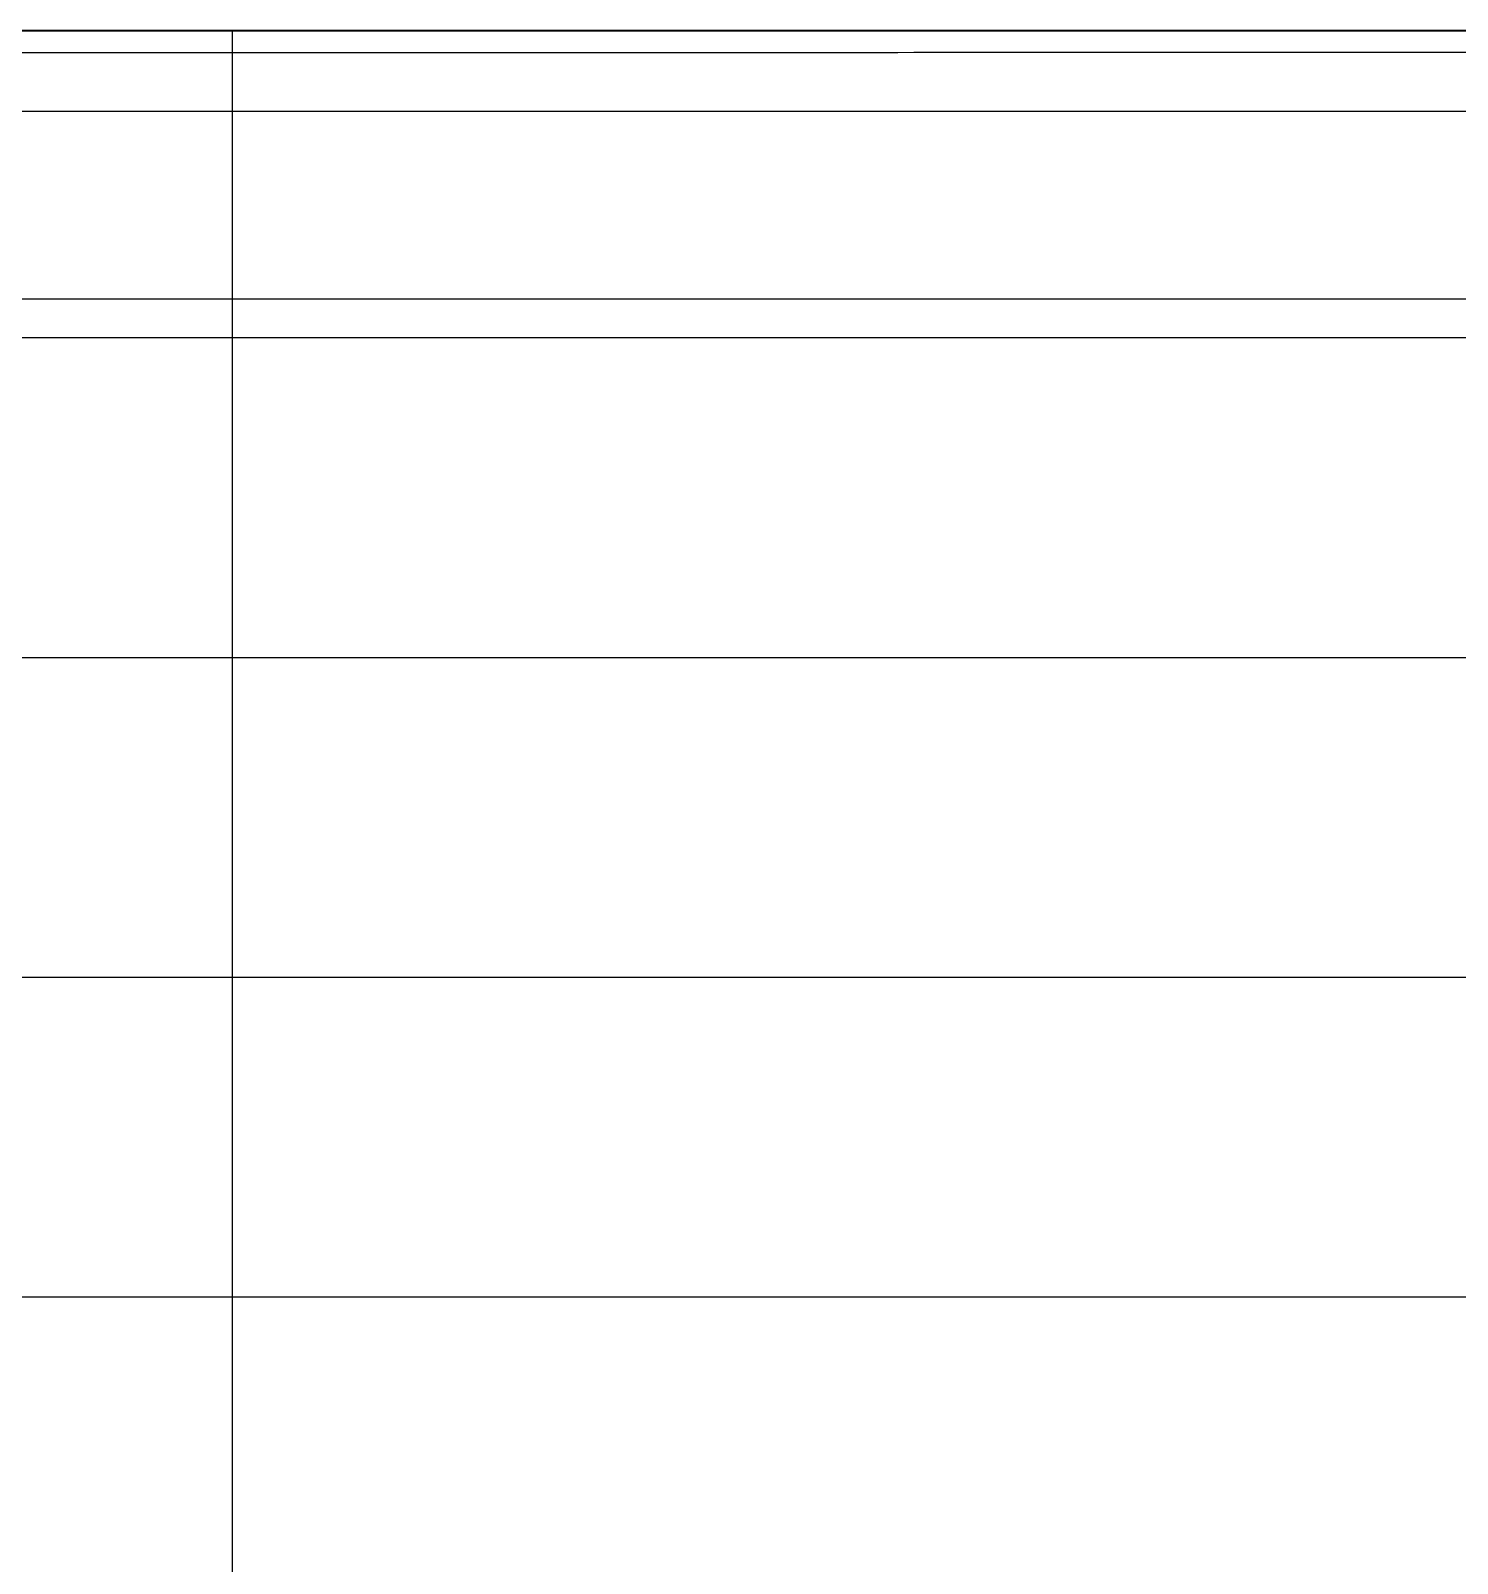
# Model space of a CAD drawing. Header units: millimetres. Extents: x 219888 to 472088, y 91183 to 209983.
# Drawn here: x 346279 to 355205, y 131753 to 141340 of the extents above; entities that cross this region are included whole.
import ezdxf

# ---------------------------------------------------------------- set-up
doc = ezdxf.new("R2010")
doc.units = ezdxf.units.MM
doc.layers.add('Waterlines', color=7, linetype='Continuous')
doc.layers.add('网格线和标注', color=7, linetype='Continuous')

msp = doc.modelspace()

# ---------------------------------------------------------------- linework, layer by layer
at = {"layer": 'Waterlines', "color": 135}
for points in [[(355286.504, 141339.696), (355186.484, 141339.696), (355086.544, 141339.696), (354986.464, 141339.696), (354886.474, 141339.696), (354786.484, 141339.696), (354686.444, 141339.696), (354586.494, 141339.696), (354486.434, 141339.696), (354386.434, 141339.696), (354286.454, 141339.696), (354186.394, 141339.696), (354086.434, 141339.696), (353986.444, 141339.696), (353886.424, 141339.696), (353786.444, 141339.696), (353686.414, 141339.696), (353586.394, 141339.696), (353486.384, 141339.696), (353386.404, 141339.696), (353286.384, 141339.696), (353186.364, 141339.696), (353086.334, 141339.696), (352986.354, 141339.696), (352886.344, 141339.696), (352786.344, 141339.696), (352686.354, 141339.696), (352586.334, 141339.696), (352486.324, 141339.696), (352386.314, 141339.696), (352286.294, 141339.696), (352186.294, 141339.696), (352086.304, 141339.696), (351986.274, 141339.696), (351886.244, 141339.696), (351786.244, 141339.696), (351686.264, 141339.696), (351586.264, 141339.696), (351486.284, 141339.696), (351386.244, 141339.696), (351286.224, 141339.696), (351186.214, 141339.696), (351086.244, 141339.696), (350986.234, 141339.696), (350886.184, 141339.696), (350786.214, 141339.696), (350686.194, 141339.696), (350586.204, 141339.696), (350486.224, 141339.696), (350386.174, 141339.696), (350286.174, 141339.696), (350186.164, 141339.696), (350086.174, 141339.696), (349986.154, 141339.696), (349886.154, 141339.696), (349786.104, 141339.696), (349686.154, 141339.696), (349586.104, 141339.696), (349486.114, 141339.696), (349386.094, 141339.696), (349286.114, 141339.696), (349186.074, 141339.696), (349086.074, 141339.696), (348986.024, 141339.696), (348886.034, 141339.696), (348786.024, 141339.696), (348686.024, 141339.696), (348586.014, 141339.696), (348485.994, 141339.696), (348385.994, 141339.696), (348285.964, 141339.696), (348185.884, 141339.696), (348085.984, 141339.696), (347985.954, 141339.696), (347885.974, 141339.696), (347785.914, 141339.696), (347685.824, 141339.696), (347585.814, 141339.696), (347485.954, 141339.696), (347385.874, 141339.696), (347285.874, 141339.696), (347185.844, 141339.696), (347085.784, 141339.696), (346985.714, 141339.696), (346885.834, 141339.696), (346785.794, 141339.696), (346685.734, 141339.696), (346585.714, 141339.696), (346485.634, 141339.696), (346385.784, 141339.696), (346285.724, 141339.696), (346185.674, 141339.696)], [(355292.434, 141339.696), (355192.374, 141339.696), (355092.344, 141339.696), (354992.354, 141339.696), (354892.334, 141339.696), (354792.314, 141339.696), (354692.344, 141339.696), (354592.384, 141339.696), (354492.304, 141339.696), (354392.324, 141339.696), (354292.364, 141339.696), (354192.274, 141339.696), (354092.344, 141339.696), (353992.324, 141339.696), (353892.324, 141339.696), (353792.294, 141339.696), (353692.274, 141339.696), (353592.294, 141339.696), (353492.254, 141339.696), (353392.244, 141339.696), (353292.304, 141339.696), (353192.294, 141339.696), (353092.264, 141339.696), (352992.224, 141339.696), (352892.244, 141339.696), (352792.294, 141339.696), (352692.194, 141339.696), (352592.244, 141339.696), (352492.214, 141339.696), (352392.254, 141339.696), (352292.224, 141339.696), (352192.174, 141339.696), (352092.224, 141339.696), (351992.164, 141339.696), (351892.164, 141339.696), (351792.194, 141339.696), (351692.214, 141339.696), (351592.244, 141339.696), (351492.184, 141339.696), (351392.194, 141339.696), (351292.174, 141339.696), (351192.154, 141339.696), (351092.184, 141339.696), (350992.164, 141339.696), (350892.164, 141339.696), (350792.114, 141339.696), (350692.104, 141339.696), (350592.214, 141339.696), (350492.094, 141339.696), (350392.164, 141339.696), (350292.074, 141339.696), (350192.094, 141339.696), (350092.124, 141339.696), (349992.064, 141339.696), (349892.074, 141339.696), (349792.104, 141339.696), (349692.084, 141339.696), (349592.094, 141339.696), (349492.014, 141339.696), (349392.074, 141339.696), (349292.054, 141339.696), (349192.064, 141339.696), (349092.044, 141339.696), (348992.054, 141339.696), (348892.054, 141339.696), (348792.024, 141339.696), (348692.024, 141339.696), (348592.024, 141339.696), (348492.034, 141339.696), (348392.014, 141339.696), (348292.044, 141339.696), (348191.994, 141339.696), (348091.984, 141339.696), (347991.964, 141339.696), (347891.994, 141339.696), (347791.974, 141339.696), (347691.994, 141339.696), (347591.954, 141339.696), (347491.964, 141339.696), (347391.944, 141339.696), (347292.014, 141339.696), (347191.924, 141339.696), (347091.974, 141339.696), (346991.964, 141339.696), (346891.924, 141339.696), (346791.924, 141339.696), (346691.934, 141339.696), (346591.894, 141339.696), (346491.934, 141339.696), (346391.894, 141339.696), (346291.934, 141339.696), (346191.884, 141339.696)], [(355298.544, 141339.696), (355198.514, 141339.696), (355098.494, 141339.696), (354998.434, 141339.696), (354898.414, 141339.696), (354798.374, 141339.696), (354698.314, 141339.696), (354598.264, 141339.696), (354498.254, 141339.696), (354398.184, 141339.696), (354298.174, 141339.696), (354198.104, 141339.696), (354098.074, 141339.696), (353998.064, 141339.696), (353898.004, 141339.696), (353797.974, 141339.696), (353697.964, 141339.696), (353597.894, 141339.696), (353497.854, 141339.696), (353397.834, 141339.696), (353297.804, 141339.696), (353197.754, 141339.696), (353097.714, 141339.696), (352997.664, 141339.696), (352897.604, 141339.696), (352797.574, 141339.696), (352697.544, 141339.696), (352597.504, 141339.696), (352497.474, 141339.696), (352397.414, 141339.696), (352297.424, 141339.696), (352197.324, 141339.696), (352097.294, 141339.696), (351997.284, 141339.696), (351897.224, 141339.696), (351797.204, 141339.696), (351697.134, 141339.696), (351597.104, 141339.696), (351497.084, 141339.696), (351397.044, 141339.696), (351296.944, 141339.696), (351196.944, 141339.696), (351096.884, 141339.696), (350996.844, 141339.696), (350896.864, 141339.696), (350796.824, 141339.696), (350696.754, 141339.696), (350596.744, 141339.696), (350496.664, 141339.696), (350396.644, 141339.696), (350296.634, 141339.696), (350196.594, 141339.696), (350096.544, 141339.696), (349996.484, 141339.696), (349896.454, 141339.696), (349796.434, 141339.696), (349696.354, 141339.696), (349596.314, 141339.696), (349496.314, 141339.696), (349396.284, 141339.696), (349296.224, 141339.696), (349196.174, 141339.696), (349096.144, 141339.696), (348996.104, 141339.696), (348896.064, 141339.696), (348796.034, 141339.696), (348695.974, 141339.696), (348595.924, 141339.696), (348495.894, 141339.696), (348395.864, 141339.696), (348295.814, 141339.696), (348195.804, 141339.696), (348095.754, 141339.696), (347995.714, 141339.696), (347895.704, 141339.696), (347795.614, 141339.696), (347695.604, 141339.696), (347595.564, 141339.696), (347495.504, 141339.696), (347395.504, 141339.696), (347295.444, 141339.696), (347195.424, 141339.696), (347095.374, 141339.696), (346995.344, 141339.696), (346895.284, 141339.696), (346795.264, 141339.696), (346695.214, 141339.696), (346595.174, 141339.696), (346495.124, 141339.696), (346395.074, 141339.696), (346295.044, 141339.696), (346195.014, 141339.696)], [(355303.724, 141339.696), (355203.724, 141339.696), (355103.664, 141339.696), (355003.664, 141339.696), (354903.634, 141339.696), (354803.604, 141339.696), (354703.604, 141339.696), (354603.614, 141339.696), (354503.574, 141339.696), (354403.524, 141339.696), (354303.504, 141339.696), (354203.494, 141339.696), (354103.474, 141339.696), (354003.464, 141339.696), (353903.424, 141339.696), (353803.394, 141339.696), (353703.414, 141339.696), (353603.364, 141339.696), (353503.344, 141339.696), (353403.324, 141339.696), (353303.304, 141339.696), (353203.274, 141339.696), (353103.254, 141339.696), (353003.224, 141339.696), (352903.204, 141339.696), (352803.204, 141339.696), (352703.184, 141339.696), (352603.144, 141339.696), (352503.114, 141339.696), (352403.074, 141339.696), (352303.094, 141339.696), (352203.094, 141339.696), (352103.044, 141339.696), (352003.014, 141339.696), (351902.994, 141339.696), (351802.964, 141339.696), (351702.964, 141339.696), (351602.934, 141339.696), (351502.894, 141339.696), (351402.884, 141339.696), (351302.894, 141339.696), (351202.834, 141339.696), (351102.824, 141339.696), (351002.794, 141339.696), (350902.784, 141339.696), (350802.764, 141339.696), (350702.734, 141339.696), (350602.734, 141339.696), (350502.694, 141339.696), (350402.694, 141339.696), (350302.654, 141339.696), (350202.624, 141339.696), (350102.614, 141339.696), (350002.584, 141339.696), (349902.564, 141339.696), (349802.564, 141339.696), (349702.544, 141339.696), (349602.494, 141339.696), (349502.484, 141339.696), (349402.484, 141339.696), (349302.454, 141339.696), (349202.434, 141339.696), (349102.394, 141339.696), (349002.384, 141339.696), (348902.334, 141339.696), (348802.334, 141339.696), (348702.314, 141339.696), (348602.334, 141339.696), (348502.264, 141339.696), (348402.234, 141339.696), (348302.224, 141339.696), (348202.184, 141339.696), (348102.194, 141339.696), (348002.154, 141339.696), (347902.144, 141339.696), (347802.114, 141339.696), (347702.114, 141339.696), (347602.064, 141339.696), (347502.054, 141339.696), (347402.044, 141339.696), (347302.024, 141339.696), (347201.964, 141339.696), (347101.974, 141339.696), (347001.974, 141339.696), (346901.914, 141339.696), (346801.894, 141339.696), (346701.864, 141339.696), (346601.844, 141339.696), (346501.804, 141339.696), (346401.824, 141339.696), (346301.814, 141339.696), (346201.734, 141339.696)], [(355218.084, 141339.696), (355117.994, 141339.696), (355017.864, 141339.696), (354917.804, 141339.696), (354817.744, 141339.696), (354717.614, 141339.696), (354617.544, 141339.696), (354517.444, 141339.696), (354417.364, 141339.696), (354317.314, 141339.696), (354217.204, 141339.696), (354117.094, 141339.696), (354017.044, 141339.696), (353916.914, 141339.696), (353816.874, 141339.696), (353716.764, 141339.696), (353616.684, 141339.696), (353516.624, 141339.696), (353416.474, 141339.696), (353316.414, 141339.696), (353216.344, 141339.696), (353116.224, 141339.696), (353016.184, 141339.696), (352916.074, 141339.696), (352815.974, 141339.696), (352715.894, 141339.696), (352615.814, 141339.696), (352515.714, 141339.696), (352415.644, 141339.696), (352315.534, 141339.696), (352215.444, 141339.696), (352115.384, 141339.696), (352015.304, 141339.696), (351915.194, 141339.696), (351815.084, 141339.696), (351715.014, 141339.696), (351614.974, 141339.696), (351514.834, 141339.696), (351414.764, 141339.696), (351314.664, 141339.696), (351214.574, 141339.696), (351114.524, 141339.696), (351014.424, 141339.696), (350914.334, 141339.696), (350814.254, 141339.696), (350714.154, 141339.696), (350614.074, 141339.696), (350514.014, 141339.696), (350413.854, 141339.696), (350313.804, 141339.696), (350213.754, 141339.696), (350113.634, 141339.696), (350013.564, 141339.696), (349913.504, 141339.696), (349813.384, 141339.696), (349713.284, 141339.696), (349613.254, 141339.696), (349513.144, 141339.696), (349413.034, 141339.696), (349312.944, 141339.696), (349212.874, 141339.696), (349112.764, 141339.696), (349012.684, 141339.696), (348912.604, 141339.696), (348812.544, 141339.696), (348712.454, 141339.696), (348612.354, 141339.696), (348512.244, 141339.696), (348412.174, 141339.696), (348312.094, 141339.696), (348212.004, 141339.696), (348111.944, 141339.696), (348011.784, 141339.696), (347911.684, 141339.696), (347811.664, 141339.696), (347711.554, 141339.696), (347611.474, 141339.696), (347511.414, 141339.696), (347411.284, 141339.696), (347311.194, 141339.696), (347211.154, 141339.696), (347111.004, 141339.696), (347010.954, 141339.696), (346910.864, 141339.696), (346810.764, 141339.696), (346710.684, 141339.696), (346610.594, 141339.696), (346510.474, 141339.696), (346410.414, 141339.696), (346310.334, 141339.696), (346210.184, 141339.696)], [(355212.404, 141339.696), (355112.434, 141339.696), (355012.444, 141339.696), (354912.374, 141339.696), (354812.344, 141339.696), (354712.374, 141339.696), (354612.384, 141339.696), (354512.354, 141339.696), (354412.374, 141339.696), (354312.334, 141339.696), (354212.374, 141339.696), (354112.324, 141339.696), (354012.344, 141339.696), (353912.364, 141339.696), (353812.324, 141339.696), (353712.324, 141339.696), (353612.334, 141339.696), (353512.294, 141339.696), (353412.314, 141339.696), (353312.254, 141339.696), (353212.244, 141339.696), (353112.314, 141339.696), (353012.264, 141339.696), (352912.284, 141339.696), (352812.254, 141339.696), (352712.234, 141339.696), (352612.244, 141339.696), (352512.244, 141339.696), (352412.204, 141339.696), (352312.194, 141339.696), (352212.214, 141339.696), (352112.204, 141339.696), (352012.214, 141339.696), (351912.184, 141339.696), (351812.214, 141339.696), (351712.164, 141339.696), (351612.204, 141339.696), (351512.144, 141339.696), (351412.184, 141339.696), (351312.124, 141339.696), (351212.164, 141339.696), (351112.194, 141339.696), (351012.124, 141339.696), (350912.154, 141339.696), (350812.104, 141339.696), (350712.124, 141339.696), (350612.114, 141339.696), (350512.064, 141339.696), (350412.044, 141339.696), (350312.124, 141339.696), (350212.044, 141339.696), (350112.074, 141339.696), (350012.054, 141339.696), (349912.024, 141339.696), (349812.054, 141339.696), (349712.034, 141339.696), (349612.044, 141339.696), (349512.004, 141339.696), (349411.994, 141339.696), (349312.024, 141339.696), (349212.004, 141339.696), (349111.974, 141339.696), (349011.994, 141339.696), (348911.994, 141339.696), (348811.974, 141339.696), (348712.074, 141339.696), (348612.014, 141339.696), (348511.984, 141339.696), (348411.994, 141339.696), (348312.014, 141339.696), (348211.994, 141339.696), (348111.954, 141339.696), (348011.974, 141339.696), (347911.964, 141339.696), (347811.954, 141339.696), (347711.924, 141339.696), (347611.954, 141339.696), (347511.904, 141339.696), (347411.944, 141339.696), (347311.944, 141339.696), (347211.944, 141339.696), (347111.914, 141339.696), (347011.924, 141339.696), (346911.914, 141339.696), (346811.874, 141339.696), (346711.884, 141339.696), (346611.894, 141339.696), (346511.884, 141339.696), (346411.924, 141339.696), (346311.864, 141339.696), (346211.844, 141339.696)], [(355229.734, 141339.696), (355129.604, 141339.696), (355029.514, 141339.696), (354929.264, 141339.696), (354828.834, 141339.696), (354728.534, 141339.696), (354628.484, 141339.696), (354528.574, 141339.696), (354428.604, 141339.696), (354328.344, 141339.696), (354228.334, 141339.696), (354127.804, 141339.696), (354027.704, 141339.696), (353927.334, 141339.696), (353827.384, 141339.696), (353727.494, 141339.696), (353627.274, 141339.696), (353527.434, 141339.696), (353426.824, 141339.696), (353326.904, 141339.696), (353226.184, 141339.696), (353126.194, 141339.696), (353026.394, 141339.696), (352926.104, 141339.696), (352826.384, 141339.696), (352725.824, 141339.696), (352626.074, 141339.696), (352525.244, 141339.696), (352425.484, 141339.696), (352325.134, 141339.696), (352224.874, 141339.696), (352125.244, 141339.696), (352024.704, 141339.696), (351925.144, 141339.696), (351824.274, 141339.696), (351724.804, 141339.696), (351623.754, 141339.696), (351524.084, 141339.696), (351423.994, 141339.696), (351323.444, 141339.696), (351224.044, 141339.696), (351123.244, 141339.696), (351023.924, 141339.696), (350922.854, 141339.696), (350823.474, 141339.696), (350722.484, 141339.696), (350622.704, 141339.696), (350522.804, 141339.696), (350422.034, 141339.696), (350322.804, 141339.696), (350221.814, 141339.696), (350122.604, 141339.696), (350021.414, 141339.696), (349922.244, 141339.696), (349821.224, 141339.696), (349721.444, 141339.696), (349621.504, 141339.696), (349520.574, 141339.696), (349421.554, 141339.696), (349320.344, 141339.696), (349221.364, 141339.696), (349119.934, 141339.696), (349020.934, 141339.696), (348919.844, 141339.696), (348820.274, 141339.696), (348720.114, 141339.696), (348619.474, 141339.696), (348520.204, 141339.696), (348418.784, 141339.696), (348320.074, 141339.696), (348218.474, 141339.696), (348119.664, 141339.696), (348018.324, 141339.696), (347919.164, 141339.696), (347818.654, 141339.696), (347718.414, 141339.696), (347618.834, 141339.696), (347517.394, 141339.696), (347418.784, 141339.696), (347317.074, 141339.696), (347218.424, 141339.696), (347116.694, 141339.696), (347017.944, 141339.696), (346917.114, 141339.696), (346817.314, 141339.696), (346717.334, 141339.696), (346616.494, 141339.696), (346517.384, 141339.696), (346415.554, 141339.696), (346317.184, 141339.696), (346215.164, 141339.696)], [(355225.014, 141339.696), (355124.954, 141339.696), (355024.894, 141339.696), (354924.814, 141339.696), (354824.744, 141339.696), (354724.644, 141339.696), (354624.624, 141339.696), (354524.534, 141339.696), (354424.444, 141339.696), (354324.384, 141339.696), (354224.304, 141339.696), (354124.274, 141339.696), (354024.184, 141339.696), (353924.104, 141339.696), (353824.054, 141339.696), (353723.964, 141339.696), (353623.844, 141339.696), (353523.864, 141339.696), (353423.734, 141339.696), (353323.654, 141339.696), (353223.584, 141339.696), (353123.524, 141339.696), (353023.484, 141339.696), (352923.364, 141339.696), (352823.294, 141339.696), (352723.204, 141339.696), (352623.174, 141339.696), (352523.094, 141339.696), (352422.994, 141339.696), (352322.964, 141339.696), (352222.874, 141339.696), (352122.794, 141339.696), (352022.714, 141339.696), (351922.664, 141339.696), (351822.584, 141339.696), (351722.504, 141339.696), (351622.434, 141339.696), (351522.374, 141339.696), (351422.304, 141339.696), (351322.224, 141339.696), (351222.144, 141339.696), (351122.094, 141339.696), (351022.014, 141339.696), (350921.964, 141339.696), (350821.874, 141339.696), (350721.824, 141339.696), (350621.754, 141339.696), (350521.674, 141339.696), (350421.594, 141339.696), (350321.524, 141339.696), (350221.454, 141339.696), (350121.394, 141339.696), (350021.304, 141339.696), (349921.254, 141339.696), (349821.164, 141339.696), (349721.084, 141339.696), (349621.054, 141339.696), (349520.974, 141339.696), (349420.854, 141339.696), (349320.844, 141339.696), (349220.754, 141339.696), (349120.644, 141339.696), (349020.614, 141339.696), (348920.524, 141339.696), (348820.434, 141339.696), (348720.364, 141339.696), (348620.284, 141339.696), (348520.244, 141339.696), (348420.164, 141339.696), (348320.074, 141339.696), (348219.974, 141339.696), (348119.944, 141339.696), (348019.884, 141339.696), (347919.824, 141339.696), (347819.754, 141339.696), (347719.664, 141339.696), (347619.594, 141339.696), (347519.514, 141339.696), (347419.464, 141339.696), (347319.364, 141339.696), (347219.324, 141339.696), (347119.244, 141339.696), (347019.134, 141339.696), (346919.074, 141339.696), (346819.024, 141339.696), (346718.964, 141339.696), (346618.884, 141339.696), (346518.794, 141339.696), (346418.714, 141339.696), (346318.674, 141339.696), (346218.604, 141339.696)], [(355223.684, 141339.696), (355123.694, 141339.696), (355023.694, 141339.696), (354923.664, 141339.696), (354823.654, 141339.696), (354723.634, 141339.696), (354623.594, 141339.696), (354523.654, 141339.696), (354423.584, 141339.696), (354323.614, 141339.696), (354223.594, 141339.696), (354123.594, 141339.696), (354023.604, 141339.696), (353923.534, 141339.696), (353823.594, 141339.696), (353723.614, 141339.696), (353623.604, 141339.696), (353523.574, 141339.696), (353423.544, 141339.696), (353323.544, 141339.696), (353223.514, 141339.696), (353123.564, 141339.696), (353023.554, 141339.696), (352923.494, 141339.696), (352823.544, 141339.696), (352723.504, 141339.696), (352623.444, 141339.696), (352523.474, 141339.696), (352423.474, 141339.696), (352323.424, 141339.696), (352223.474, 141339.696), (352123.464, 141339.696), (352023.404, 141339.696), (351923.454, 141339.696), (351823.424, 141339.696), (351723.434, 141339.696), (351623.364, 141339.696), (351523.394, 141339.696), (351423.394, 141339.696), (351323.404, 141339.696), (351223.384, 141339.696), (351123.334, 141339.696), (351023.354, 141339.696), (350923.304, 141339.696), (350823.264, 141339.696), (350723.304, 141339.696), (350623.304, 141339.696), (350523.274, 141339.696), (350423.254, 141339.696), (350323.314, 141339.696), (350223.304, 141339.696), (350123.264, 141339.696), (350023.254, 141339.696), (349923.254, 141339.696), (349823.264, 141339.696), (349723.224, 141339.696), (349623.194, 141339.696), (349523.164, 141339.696), (349423.174, 141339.696), (349323.204, 141339.696), (349223.184, 141339.696), (349123.194, 141339.696), (349023.164, 141339.696), (348923.124, 141339.696), (348823.174, 141339.696), (348723.144, 141339.696), (348623.114, 141339.696), (348523.084, 141339.696), (348423.134, 141339.696), (348323.094, 141339.696), (348223.094, 141339.696), (348123.094, 141339.696), (348023.084, 141339.696), (347923.084, 141339.696), (347823.064, 141339.696), (347723.044, 141339.696), (347623.014, 141339.696), (347523.044, 141339.696), (347423.044, 141339.696), (347323.024, 141339.696), (347223.024, 141339.696), (347123.014, 141339.696), (347023.004, 141339.696), (346922.964, 141339.696), (346822.974, 141339.696), (346722.974, 141339.696), (346622.964, 141339.696), (346522.944, 141339.696), (346422.914, 141339.696), (346322.914, 141339.696), (346222.914, 141339.696)], [(355227.954, 141339.696), (355127.954, 141339.696), (355027.984, 141339.696), (354927.954, 141339.696), (354827.964, 141339.696), (354727.924, 141339.696), (354627.934, 141339.696), (354527.984, 141339.696), (354427.934, 141339.696), (354327.934, 141339.696), (354227.924, 141339.696), (354127.904, 141339.696), (354027.894, 141339.696), (353927.954, 141339.696), (353827.894, 141339.696), (353727.884, 141339.696), (353627.914, 141339.696), (353527.864, 141339.696), (353427.924, 141339.696), (353327.874, 141339.696), (353227.874, 141339.696), (353127.844, 141339.696), (353027.894, 141339.696), (352927.884, 141339.696), (352827.864, 141339.696), (352727.844, 141339.696), (352627.824, 141339.696), (352527.884, 141339.696), (352427.824, 141339.696), (352327.864, 141339.696), (352227.864, 141339.696), (352127.844, 141339.696), (352027.854, 141339.696), (351927.794, 141339.696), (351827.804, 141339.696), (351727.754, 141339.696), (351627.784, 141339.696), (351527.784, 141339.696), (351427.794, 141339.696), (351327.794, 141339.696), (351227.804, 141339.696), (351127.784, 141339.696), (351027.824, 141339.696), (350927.814, 141339.696), (350827.804, 141339.696), (350727.824, 141339.696), (350627.814, 141339.696), (350527.774, 141339.696), (350427.764, 141339.696), (350327.754, 141339.696), (350227.724, 141339.696), (350127.724, 141339.696), (350027.734, 141339.696), (349927.764, 141339.696), (349827.704, 141339.696), (349727.744, 141339.696), (349627.744, 141339.696), (349527.754, 141339.696), (349427.694, 141339.696), (349327.724, 141339.696), (349227.714, 141339.696), (349127.714, 141339.696), (349027.704, 141339.696), (348927.684, 141339.696), (348827.704, 141339.696), (348727.684, 141339.696), (348627.664, 141339.696), (348527.684, 141339.696), (348427.654, 141339.696), (348327.634, 141339.696), (348227.634, 141339.696), (348127.654, 141339.696), (348027.654, 141339.696), (347927.614, 141339.696), (347827.654, 141339.696), (347727.624, 141339.696), (347627.634, 141339.696), (347527.614, 141339.696), (347427.604, 141339.696), (347327.604, 141339.696), (347227.584, 141339.696), (347127.594, 141339.696), (347027.574, 141339.696), (346927.564, 141339.696), (346827.574, 141339.696), (346727.514, 141339.696), (346627.584, 141339.696), (346527.564, 141339.696), (346427.524, 141339.696), (346327.544, 141339.696), (346227.524, 141339.696)], [(355228.004, 141339.696), (355128.094, 141339.696), (355028.024, 141339.696), (354928.064, 141339.696), (354828.024, 141339.696), (354728.034, 141339.696), (354628.034, 141339.696), (354527.914, 141339.696), (354428.044, 141339.696), (354327.994, 141339.696), (354227.944, 141339.696), (354128.014, 141339.696), (354027.934, 141339.696), (353928.014, 141339.696), (353828.044, 141339.696), (353727.934, 141339.696), (353628.074, 141339.696), (353527.954, 141339.696), (353427.994, 141339.696), (353328.054, 141339.696), (353228.034, 141339.696), (353128.034, 141339.696), (353028.094, 141339.696), (352927.954, 141339.696), (352828.064, 141339.696), (352728.044, 141339.696), (352628.044, 141339.696), (352528.054, 141339.696), (352428.034, 141339.696), (352328.024, 141339.696), (352228.044, 141339.696), (352127.964, 141339.696), (352028.004, 141339.696), (351928.034, 141339.696), (351828.034, 141339.696), (351728.004, 141339.696), (351628.034, 141339.696), (351528.054, 141339.696), (351428.034, 141339.696), (351328.074, 141339.696), (351228.024, 141339.696), (351128.004, 141339.696), (351028.034, 141339.696), (350927.984, 141339.696), (350827.974, 141339.696), (350728.034, 141339.696), (350627.994, 141339.696), (350527.974, 141339.696), (350428.024, 141339.696), (350327.944, 141339.696), (350227.984, 141339.696), (350128.034, 141339.696), (350027.984, 141339.696), (349927.974, 141339.696), (349827.984, 141339.696), (349728.004, 141339.696), (349627.964, 141339.696), (349527.984, 141339.696), (349427.974, 141339.696), (349328.024, 141339.696), (349227.984, 141339.696), (349128.024, 141339.696), (349027.994, 141339.696), (348927.984, 141339.696), (348827.964, 141339.696), (348727.914, 141339.696), (348627.944, 141339.696), (348527.944, 141339.696), (348427.944, 141339.696), (348327.924, 141339.696), (348227.934, 141339.696), (348127.934, 141339.696), (348027.874, 141339.696), (347927.924, 141339.696), (347827.934, 141339.696), (347727.864, 141339.696), (347627.924, 141339.696), (347527.964, 141339.696), (347427.894, 141339.696), (347327.874, 141339.696), (347227.914, 141339.696), (347127.914, 141339.696), (347027.894, 141339.696), (346927.924, 141339.696), (346827.894, 141339.696), (346727.874, 141339.696), (346627.914, 141339.696), (346527.884, 141339.696), (346427.824, 141339.696), (346327.904, 141339.696), (346227.864, 141339.696)], [(355234.594, 141339.696), (355134.604, 141339.696), (355034.644, 141339.696), (354934.614, 141339.696), (354834.574, 141339.696), (354734.574, 141339.696), (354634.524, 141339.696), (354534.544, 141339.696), (354434.524, 141339.696), (354334.484, 141339.696), (354234.464, 141339.696), (354134.464, 141339.696), (354034.484, 141339.696), (353934.424, 141339.696), (353834.434, 141339.696), (353734.384, 141339.696), (353634.414, 141339.696), (353534.354, 141339.696), (353434.344, 141339.696), (353334.364, 141339.696), (353234.324, 141339.696), (353134.324, 141339.696), (353034.264, 141339.696), (352934.324, 141339.696), (352834.334, 141339.696), (352734.274, 141339.696), (352634.254, 141339.696), (352534.204, 141339.696), (352434.204, 141339.696), (352334.204, 141339.696), (352234.184, 141339.696), (352134.174, 141339.696), (352034.174, 141339.696), (351934.154, 141339.696), (351834.164, 141339.696), (351734.134, 141339.696), (351634.134, 141339.696), (351534.094, 141339.696), (351434.064, 141339.696), (351334.074, 141339.696), (351234.054, 141339.696), (351134.064, 141339.696), (351034.034, 141339.696), (350934.034, 141339.696), (350834.014, 141339.696), (350733.954, 141339.696), (350633.964, 141339.696), (350533.944, 141339.696), (350433.904, 141339.696), (350333.894, 141339.696), (350233.904, 141339.696), (350133.884, 141339.696), (350033.824, 141339.696), (349933.844, 141339.696), (349833.844, 141339.696), (349733.824, 141339.696), (349633.834, 141339.696), (349533.784, 141339.696), (349433.814, 141339.696), (349333.754, 141339.696), (349233.784, 141339.696), (349133.744, 141339.696), (349033.754, 141339.696), (348933.764, 141339.696), (348833.674, 141339.696), (348733.694, 141339.696), (348633.704, 141339.696), (348533.624, 141339.696), (348433.614, 141339.696), (348333.624, 141339.696), (348233.624, 141339.696), (348133.574, 141339.696), (348033.534, 141339.696), (347933.584, 141339.696), (347833.504, 141339.696), (347733.534, 141339.696), (347633.504, 141339.696), (347533.474, 141339.696), (347433.504, 141339.696), (347333.464, 141339.696), (347233.464, 141339.696), (347133.454, 141339.696), (347033.454, 141339.696), (346933.454, 141339.696), (346833.384, 141339.696), (346733.394, 141339.696), (346633.364, 141339.696), (346533.394, 141339.696), (346433.394, 141339.696), (346333.364, 141339.696), (346233.314, 141339.696)], [(355257.294, 141339.696), (355157.274, 141339.696), (355057.274, 141339.696), (354957.214, 141339.696), (354857.234, 141339.696), (354757.224, 141339.696), (354657.134, 141339.696), (354557.174, 141339.696), (354457.154, 141339.696), (354357.114, 141339.696), (354257.124, 141339.696), (354157.064, 141339.696), (354057.034, 141339.696), (353957.044, 141339.696), (353857.014, 141339.696), (353756.944, 141339.696), (353656.974, 141339.696), (353556.964, 141339.696), (353456.944, 141339.696), (353356.924, 141339.696), (353256.904, 141339.696), (353156.844, 141339.696), (353056.844, 141339.696), (352956.794, 141339.696), (352856.804, 141339.696), (352756.804, 141339.696), (352656.734, 141339.696), (352556.724, 141339.696), (352456.684, 141339.696), (352356.684, 141339.696), (352256.674, 141339.696), (352156.654, 141339.696), (352056.574, 141339.696), (351956.564, 141339.696), (351856.554, 141339.696), (351756.544, 141339.696), (351656.514, 141339.696), (351556.464, 141339.696), (351456.484, 141339.696), (351356.464, 141339.696), (351256.404, 141339.696), (351156.364, 141339.696), (351056.404, 141339.696), (350956.364, 141339.696), (350856.334, 141339.696), (350756.324, 141339.696), (350656.304, 141339.696), (350556.294, 141339.696), (350456.244, 141339.696), (350356.184, 141339.696), (350256.214, 141339.696), (350156.134, 141339.696), (350056.154, 141339.696), (349956.134, 141339.696), (349856.084, 141339.696), (349756.094, 141339.696), (349656.044, 141339.696), (349556.064, 141339.696), (349455.974, 141339.696), (349355.974, 141339.696), (349255.944, 141339.696), (349155.914, 141339.696), (349055.964, 141339.696), (348955.844, 141339.696), (348855.814, 141339.696), (348755.864, 141339.696), (348655.814, 141339.696), (348555.804, 141339.696), (348455.764, 141339.696), (348355.724, 141339.696), (348255.704, 141339.696), (348155.684, 141339.696), (348055.594, 141339.696), (347955.644, 141339.696), (347855.624, 141339.696), (347755.514, 141339.696), (347655.564, 141339.696), (347555.524, 141339.696), (347455.474, 141339.696), (347355.454, 141339.696), (347255.484, 141339.696), (347155.404, 141339.696), (347055.384, 141339.696), (346955.444, 141339.696), (346855.284, 141339.696), (346755.354, 141339.696), (346655.334, 141339.696), (346555.244, 141339.696), (346455.234, 141339.696), (346355.254, 141339.696), (346255.194, 141339.696)], [(355265.594, 141339.696), (355165.504, 141339.696), (355065.464, 141339.696), (354965.404, 141339.696), (354865.314, 141339.696), (354765.294, 141339.696), (354665.194, 141339.696), (354565.124, 141339.696), (354465.084, 141339.696), (354365.014, 141339.696), (354264.944, 141339.696), (354164.914, 141339.696), (354064.814, 141339.696), (353964.774, 141339.696), (353864.714, 141339.696), (353764.624, 141339.696), (353664.564, 141339.696), (353564.504, 141339.696), (353464.444, 141339.696), (353364.394, 141339.696), (353264.324, 141339.696), (353164.254, 141339.696), (353064.184, 141339.696), (352964.124, 141339.696), (352864.054, 141339.696), (352764.004, 141339.696), (352663.914, 141339.696), (352563.864, 141339.696), (352463.814, 141339.696), (352363.764, 141339.696), (352263.694, 141339.696), (352163.604, 141339.696), (352063.554, 141339.696), (351963.494, 141339.696), (351863.424, 141339.696), (351763.354, 141339.696), (351663.304, 141339.696), (351563.214, 141339.696), (351463.144, 141339.696), (351363.104, 141339.696), (351263.024, 141339.696), (351162.994, 141339.696), (351062.914, 141339.696), (350962.854, 141339.696), (350862.784, 141339.696), (350762.704, 141339.696), (350662.644, 141339.696), (350562.594, 141339.696), (350462.554, 141339.696), (350362.464, 141339.696), (350262.384, 141339.696), (350162.334, 141339.696), (350062.234, 141339.696), (349962.184, 141339.696), (349862.154, 141339.696), (349762.074, 141339.696), (349662.004, 141339.696), (349561.974, 141339.696), (349461.884, 141339.696), (349361.824, 141339.696), (349261.764, 141339.696), (349161.704, 141339.696), (349061.634, 141339.696), (348961.584, 141339.696), (348861.504, 141339.696), (348761.424, 141339.696), (348661.384, 141339.696), (348561.314, 141339.696), (348461.264, 141339.696), (348361.204, 141339.696), (348261.134, 141339.696), (348161.044, 141339.696), (348061.004, 141339.696), (347960.914, 141339.696), (347860.854, 141339.696), (347760.824, 141339.696), (347660.764, 141339.696), (347560.664, 141339.696), (347460.624, 141339.696), (347360.524, 141339.696), (347260.474, 141339.696), (347160.454, 141339.696), (347060.344, 141339.696), (346960.294, 141339.696), (346860.224, 141339.696), (346760.154, 141339.696), (346660.114, 141339.696), (346560.034, 141339.696), (346459.954, 141339.696), (346359.924, 141339.696), (346259.834, 141339.696)], [(355266.884, 141339.696), (355166.794, 141339.696), (355066.764, 141339.696), (354966.684, 141339.696), (354866.614, 141339.696), (354766.584, 141339.696), (354666.494, 141339.696), (354566.444, 141339.696), (354466.374, 141339.696), (354366.304, 141339.696), (354266.264, 141339.696), (354166.144, 141339.696), (354066.114, 141339.696), (353966.024, 141339.696), (353865.984, 141339.696), (353765.914, 141339.696), (353665.824, 141339.696), (353565.774, 141339.696), (353465.684, 141339.696), (353365.704, 141339.696), (353265.594, 141339.696), (353165.494, 141339.696), (353065.454, 141339.696), (352965.364, 141339.696), (352865.324, 141339.696), (352765.224, 141339.696), (352665.174, 141339.696), (352565.124, 141339.696), (352465.024, 141339.696), (352364.984, 141339.696), (352264.914, 141339.696), (352164.844, 141339.696), (352064.824, 141339.696), (351964.704, 141339.696), (351864.714, 141339.696), (351764.584, 141339.696), (351664.514, 141339.696), (351564.464, 141339.696), (351464.384, 141339.696), (351364.334, 141339.696), (351264.244, 141339.696), (351164.194, 141339.696), (351064.154, 141339.696), (350964.034, 141339.696), (350864.024, 141339.696), (350763.934, 141339.696), (350663.914, 141339.696), (350563.814, 141339.696), (350463.714, 141339.696), (350363.714, 141339.696), (350263.564, 141339.696), (350163.594, 141339.696), (350063.514, 141339.696), (349963.404, 141339.696), (349863.384, 141339.696), (349763.254, 141339.696), (349663.244, 141339.696), (349563.204, 141339.696), (349463.094, 141339.696), (349363.024, 141339.696), (349262.984, 141339.696), (349162.904, 141339.696), (349062.864, 141339.696), (348962.744, 141339.696), (348862.764, 141339.696), (348762.634, 141339.696), (348662.564, 141339.696), (348562.534, 141339.696), (348462.404, 141339.696), (348362.414, 141339.696), (348262.304, 141339.696), (348162.274, 141339.696), (348062.214, 141339.696), (347962.114, 141339.696), (347862.074, 141339.696), (347761.994, 141339.696), (347661.914, 141339.696), (347561.874, 141339.696), (347461.744, 141339.696), (347361.724, 141339.696), (347261.684, 141339.696), (347161.584, 141339.696), (347061.544, 141339.696), (346961.424, 141339.696), (346861.454, 141339.696), (346761.354, 141339.696), (346661.254, 141339.696), (346561.234, 141339.696), (346461.134, 141339.696), (346361.104, 141339.696), (346261.014, 141339.696)], [(355271.814, 141339.696), (355171.774, 141339.696), (355071.744, 141339.696), (354971.694, 141339.696), (354871.634, 141339.696), (354771.604, 141339.696), (354671.544, 141339.696), (354571.524, 141339.696), (354471.474, 141339.696), (354371.414, 141339.696), (354271.384, 141339.696), (354171.364, 141339.696), (354071.274, 141339.696), (353971.234, 141339.696), (353871.214, 141339.696), (353771.154, 141339.696), (353671.134, 141339.696), (353571.104, 141339.696), (353471.064, 141339.696), (353370.974, 141339.696), (353270.964, 141339.696), (353170.904, 141339.696), (353070.844, 141339.696), (352970.844, 141339.696), (352870.774, 141339.696), (352770.754, 141339.696), (352670.674, 141339.696), (352570.634, 141339.696), (352470.604, 141339.696), (352370.544, 141339.696), (352270.524, 141339.696), (352170.484, 141339.696), (352070.434, 141339.696), (351970.404, 141339.696), (351870.344, 141339.696), (351770.314, 141339.696), (351670.264, 141339.696), (351570.204, 141339.696), (351470.154, 141339.696), (351370.104, 141339.696), (351270.064, 141339.696), (351170.044, 141339.696), (351070.004, 141339.696), (350969.944, 141339.696), (350869.884, 141339.696), (350769.874, 141339.696), (350669.824, 141339.696), (350569.754, 141339.696), (350469.724, 141339.696), (350369.684, 141339.696), (350269.614, 141339.696), (350169.584, 141339.696), (350069.524, 141339.696), (349969.504, 141339.696), (349869.444, 141339.696), (349769.384, 141339.696), (349669.364, 141339.696), (349569.344, 141339.696), (349469.274, 141339.696), (349369.244, 141339.696), (349269.204, 141339.696), (349169.134, 141339.696), (349069.124, 141339.696), (348969.084, 141339.696), (348868.994, 141339.696), (348768.994, 141339.696), (348668.944, 141339.696), (348568.894, 141339.696), (348468.854, 141339.696), (348368.824, 141339.696), (348268.804, 141339.696), (348168.704, 141339.696), (348068.684, 141339.696), (347968.644, 141339.696), (347868.594, 141339.696), (347768.544, 141339.696), (347668.524, 141339.696), (347568.434, 141339.696), (347468.414, 141339.696), (347368.384, 141339.696), (347268.324, 141339.696), (347168.254, 141339.696), (347068.214, 141339.696), (346968.184, 141339.696), (346868.124, 141339.696), (346768.084, 141339.696), (346668.054, 141339.696), (346568.014, 141339.696), (346467.994, 141339.696), (346367.934, 141339.696), (346267.864, 141339.696)], [(355270.064, 141339.696), (355170.054, 141339.696), (355070.034, 141339.696), (354970.054, 141339.696), (354870.034, 141339.696), (354769.964, 141339.696), (354670.014, 141339.696), (354570.074, 141339.696), (354470.044, 141339.696), (354370.014, 141339.696), (354269.994, 141339.696), (354170.024, 141339.696), (354070.014, 141339.696), (353969.974, 141339.696), (353870.004, 141339.696), (353769.964, 141339.696), (353669.954, 141339.696), (353569.964, 141339.696), (353469.984, 141339.696), (353369.934, 141339.696), (353269.964, 141339.696), (353169.944, 141339.696), (353069.954, 141339.696), (352969.894, 141339.696), (352869.954, 141339.696), (352769.934, 141339.696), (352669.924, 141339.696), (352569.934, 141339.696), (352469.924, 141339.696), (352369.884, 141339.696), (352269.884, 141339.696), (352169.934, 141339.696), (352069.944, 141339.696), (351969.854, 141339.696), (351869.884, 141339.696), (351769.864, 141339.696), (351669.914, 141339.696), (351569.884, 141339.696), (351469.814, 141339.696), (351369.874, 141339.696), (351269.874, 141339.696), (351169.844, 141339.696), (351069.854, 141339.696), (350969.884, 141339.696), (350869.814, 141339.696), (350769.824, 141339.696), (350669.844, 141339.696), (350569.834, 141339.696), (350469.834, 141339.696), (350369.834, 141339.696), (350269.824, 141339.696), (350169.844, 141339.696), (350069.824, 141339.696), (349969.814, 141339.696), (349869.794, 141339.696), (349769.814, 141339.696), (349669.814, 141339.696), (349569.774, 141339.696), (349469.794, 141339.696), (349369.774, 141339.696), (349269.754, 141339.696), (349169.804, 141339.696), (349069.744, 141339.696), (348969.784, 141339.696), (348869.784, 141339.696), (348769.754, 141339.696), (348669.784, 141339.696), (348569.764, 141339.696), (348469.794, 141339.696), (348369.784, 141339.696), (348269.744, 141339.696), (348169.784, 141339.696), (348069.754, 141339.696), (347969.744, 141339.696), (347869.734, 141339.696), (347769.764, 141339.696), (347669.724, 141339.696), (347569.734, 141339.696), (347469.684, 141339.696), (347369.694, 141339.696), (347269.674, 141339.696), (347169.714, 141339.696), (347069.704, 141339.696), (346969.694, 141339.696), (346869.674, 141339.696), (346769.674, 141339.696), (346669.684, 141339.696), (346569.674, 141339.696), (346469.714, 141339.696), (346369.674, 141339.696), (346269.614, 141339.696)], [(355278.524, 141339.696), (355178.524, 141339.696), (355078.554, 141339.696), (354978.484, 141339.696), (354878.484, 141339.696), (354778.464, 141339.696), (354678.474, 141339.696), (354578.504, 141339.696), (354478.474, 141339.696), (354378.474, 141339.696), (354278.454, 141339.696), (354178.474, 141339.696), (354078.424, 141339.696), (353978.424, 141339.696), (353878.444, 141339.696), (353778.394, 141339.696), (353678.454, 141339.696), (353578.414, 141339.696), (353478.424, 141339.696), (353378.454, 141339.696), (353278.354, 141339.696), (353178.404, 141339.696), (353078.354, 141339.696), (352978.354, 141339.696), (352878.374, 141339.696), (352778.334, 141339.696), (352678.294, 141339.696), (352578.294, 141339.696), (352478.344, 141339.696), (352378.314, 141339.696), (352278.334, 141339.696), (352178.344, 141339.696), (352078.314, 141339.696), (351978.294, 141339.696), (351878.324, 141339.696), (351778.284, 141339.696), (351678.244, 141339.696), (351578.324, 141339.696), (351478.294, 141339.696), (351378.294, 141339.696), (351278.264, 141339.696), (351178.224, 141339.696), (351078.284, 141339.696), (350978.244, 141339.696), (350878.264, 141339.696), (350778.234, 141339.696), (350678.214, 141339.696), (350578.254, 141339.696), (350478.184, 141339.696), (350378.204, 141339.696), (350278.174, 141339.696), (350178.164, 141339.696), (350078.214, 141339.696), (349978.124, 141339.696), (349878.204, 141339.696), (349778.144, 141339.696), (349678.144, 141339.696), (349578.154, 141339.696), (349478.164, 141339.696), (349378.084, 141339.696), (349278.144, 141339.696), (349178.084, 141339.696), (349078.084, 141339.696), (348978.084, 141339.696), (348878.094, 141339.696), (348778.104, 141339.696), (348678.104, 141339.696), (348578.094, 141339.696), (348478.084, 141339.696), (348378.034, 141339.696), (348278.074, 141339.696), (348178.064, 141339.696), (348078.024, 141339.696), (347978.004, 141339.696), (347877.994, 141339.696), (347778.004, 141339.696), (347677.994, 141339.696), (347578.004, 141339.696), (347477.984, 141339.696), (347377.964, 141339.696), (347277.954, 141339.696), (347177.994, 141339.696), (347077.934, 141339.696), (346977.914, 141339.696), (346877.934, 141339.696), (346777.944, 141339.696), (346677.924, 141339.696), (346577.904, 141339.696), (346477.894, 141339.696), (346377.904, 141339.696), (346277.914, 141339.696)], [(355279.024, 141339.696), (355179.044, 141339.696), (355079.024, 141339.696), (354979.034, 141339.696), (354879.064, 141339.696), (354779.044, 141339.696), (354679.024, 141339.696), (354579.024, 141339.696), (354479.044, 141339.696), (354379.014, 141339.696), (354279.024, 141339.696), (354179.014, 141339.696), (354078.994, 141339.696), (353979.014, 141339.696), (353878.994, 141339.696), (353778.974, 141339.696), (353678.964, 141339.696), (353578.994, 141339.696), (353478.994, 141339.696), (353379.014, 141339.696), (353278.954, 141339.696), (353178.994, 141339.696), (353079.004, 141339.696), (352978.964, 141339.696), (352878.974, 141339.696), (352778.974, 141339.696), (352678.954, 141339.696), (352578.944, 141339.696), (352478.954, 141339.696), (352378.954, 141339.696), (352278.914, 141339.696), (352178.924, 141339.696), (352078.944, 141339.696), (351978.914, 141339.696), (351878.934, 141339.696), (351778.934, 141339.696), (351678.934, 141339.696), (351578.904, 141339.696), (351478.904, 141339.696), (351378.924, 141339.696), (351278.914, 141339.696), (351178.854, 141339.696), (351078.864, 141339.696), (350978.864, 141339.696), (350878.894, 141339.696), (350778.814, 141339.696), (350678.884, 141339.696), (350578.884, 141339.696), (350478.874, 141339.696), (350378.854, 141339.696), (350278.844, 141339.696), (350178.844, 141339.696), (350078.834, 141339.696), (349978.804, 141339.696), (349878.794, 141339.696), (349778.764, 141339.696), (349678.744, 141339.696), (349578.724, 141339.696), (349478.804, 141339.696), (349378.784, 141339.696), (349278.814, 141339.696), (349178.804, 141339.696), (349078.764, 141339.696), (348978.784, 141339.696), (348878.744, 141339.696), (348778.714, 141339.696), (348678.724, 141339.696), (348578.694, 141339.696), (348478.694, 141339.696), (348378.754, 141339.696), (348278.754, 141339.696), (348178.724, 141339.696), (348078.714, 141339.696), (347978.654, 141339.696), (347878.714, 141339.696), (347778.644, 141339.696), (347678.644, 141339.696), (347578.544, 141339.696), (347478.704, 141339.696), (347378.724, 141339.696), (347278.654, 141339.696), (347178.654, 141339.696), (347078.614, 141339.696), (346978.614, 141339.696), (346878.534, 141339.696), (346778.494, 141339.696), (346678.644, 141339.696), (346578.654, 141339.696), (346478.614, 141339.696), (346378.614, 141339.696), (346278.544, 141339.696)], [(355304.734, 141202.076), (355204.704, 141202.076), (355104.764, 141202.076), (355004.764, 141202.076), (354904.714, 141202.076), (354804.744, 141202.066), (354704.764, 141202.066), (354604.684, 141202.066), (354504.714, 141202.066), (354404.714, 141202.056), (354304.684, 141202.056), (354204.684, 141202.056), (354104.674, 141202.056), (354004.684, 141202.056), (353904.684, 141202.046), (353804.684, 141202.046), (353704.684, 141202.046), (353604.644, 141202.046), (353504.714, 141202.046), (353404.644, 141202.036), (353304.664, 141202.036), (353204.644, 141202.036), (353104.634, 141202.036), (353004.624, 141202.036), (352904.614, 141202.026), (352804.654, 141202.026), (352704.624, 141202.026), (352604.644, 141202.026), (352504.564, 141202.026), (352404.594, 141202.016), (352304.564, 141202.016), (352204.584, 141202.016), (352104.564, 141202.016), (352004.584, 141202.016), (351904.554, 141202.016), (351804.584, 141202.016), (351704.554, 141202.006), (351604.544, 141202.006), (351504.514, 141202.006), (351404.534, 141202.006), (351304.524, 141202.006), (351204.484, 141202.006), (351104.484, 141202.006), (351004.514, 141201.996), (350904.494, 141201.996), (350804.474, 141201.996), (350704.484, 141201.996), (350604.504, 141201.996), (350504.424, 141201.996), (350404.424, 141201.996), (350304.464, 141201.986), (350204.414, 141201.986), (350104.444, 141201.986), (350004.454, 141201.986), (349904.384, 141201.986), (349804.444, 141201.986), (349704.384, 141201.986), (349604.414, 141201.976), (349504.394, 141201.976), (349404.404, 141201.976), (349304.404, 141201.976), (349204.374, 141201.976), (349104.384, 141201.976), (349004.374, 141201.976), (348904.354, 141201.976), (348804.354, 141201.966), (348704.354, 141201.966), (348604.384, 141201.966), (348504.324, 141201.966), (348404.334, 141201.966), (348304.334, 141201.966), (348204.294, 141201.966), (348104.344, 141201.956), (348004.324, 141201.956), (347904.354, 141201.956), (347804.324, 141201.956), (347704.324, 141201.956), (347604.304, 141201.956), (347504.324, 141201.946), (347404.264, 141201.946), (347304.294, 141201.946), (347204.284, 141201.946), (347104.254, 141201.946), (347004.294, 141201.946), (346904.264, 141201.946), (346804.284, 141201.936), (346704.264, 141201.936), (346604.264, 141201.936), (346504.244, 141201.936), (346404.234, 141201.936), (346304.214, 141201.936), (346204.224, 141201.926)], [(355301.894, 140834.836), (355201.984, 140834.826), (355101.934, 140834.816), (355001.914, 140834.806), (354901.974, 140834.796), (354801.874, 140834.796), (354701.914, 140834.786), (354601.924, 140834.776), (354501.934, 140834.766), (354401.884, 140834.756), (354301.924, 140834.746), (354201.934, 140834.736), (354101.914, 140834.726), (354001.934, 140834.716), (353901.894, 140834.706), (353801.844, 140834.696), (353701.914, 140834.686), (353601.874, 140834.676), (353501.854, 140834.666), (353401.834, 140834.656), (353301.824, 140834.636), (353201.864, 140834.626), (353101.864, 140834.616), (353001.904, 140834.606), (352901.864, 140834.596), (352801.854, 140834.586), (352701.904, 140834.576), (352601.864, 140834.556), (352501.864, 140834.546), (352401.854, 140834.536), (352301.854, 140834.526), (352201.784, 140834.506), (352101.874, 140834.496), (352001.804, 140834.486), (351901.804, 140834.476), (351801.804, 140834.456), (351701.824, 140834.446), (351601.774, 140834.436), (351501.784, 140834.416), (351401.804, 140834.406), (351301.824, 140834.396), (351201.834, 140834.376), (351101.764, 140834.366), (351001.814, 140834.346), (350901.824, 140834.336), (350801.764, 140834.326), (350701.784, 140834.306), (350601.804, 140834.296), (350501.764, 140834.276), (350401.754, 140834.266), (350301.754, 140834.246), (350201.804, 140834.236), (350101.764, 140834.216), (350001.834, 140834.206), (349901.724, 140834.186), (349801.794, 140834.176), (349701.774, 140834.156), (349601.764, 140834.136), (349501.784, 140834.126), (349401.754, 140834.106), (349301.714, 140834.096), (349201.764, 140834.076), (349101.734, 140834.056), (349001.754, 140834.046), (348901.734, 140834.026), (348801.764, 140834.016), (348701.734, 140833.996), (348601.744, 140833.976), (348501.754, 140833.956), (348401.724, 140833.946), (348301.744, 140833.926), (348201.694, 140833.906), (348101.744, 140833.896), (348001.714, 140833.876), (347901.684, 140833.856), (347801.744, 140833.836), (347701.704, 140833.816), (347601.744, 140833.806), (347501.744, 140833.786), (347401.724, 140833.766), (347301.724, 140833.746), (347201.764, 140833.726), (347101.724, 140833.706), (347001.764, 140833.686), (346901.684, 140833.676), (346801.734, 140833.656), (346701.714, 140833.636), (346601.694, 140833.616), (346501.724, 140833.596), (346401.664, 140833.576), (346301.724, 140833.556), (346201.674, 140833.536)], [(346183.134, 139661.796), (346280.944, 139661.796), (346383.344, 139661.796), (346480.924, 139661.796), (346582.144, 139661.796), (346684.264, 139661.796), (346780.624, 139661.796), (346882.654, 139661.796), (346982.694, 139661.796), (347081.824, 139661.796), (347183.564, 139661.796), (347279.564, 139661.796), (347382.114, 139661.796), (347483.014, 139661.796), (347580.244, 139661.796), (347682.104, 139661.796), (347778.994, 139661.796), (347880.354, 139661.796), (347981.874, 139661.796), (348078.574, 139661.796), (348181.044, 139661.796), (348280.594, 139661.796), (348379.124, 139661.796), (348480.664, 139661.796), (348576.924, 139661.796), (348679.694, 139661.796), (348780.714, 139661.796), (348876.814, 139661.796), (348979.514, 139661.796), (349077.434, 139661.796), (349177.254, 139661.796), (349279.154, 139661.796), (349375.834, 139661.796), (349477.804, 139661.796), (349578.734, 139661.796), (349675.564, 139661.796), (349778.074, 139661.796), (349875.044, 139661.796), (349975.884, 139661.796), (350077.834, 139661.796), (350177.334, 139661.796), (350282.134, 139661.796), (350384.134, 139661.796), (350484.054, 139661.796), (350587.164, 139661.796), (350683.404, 139661.796), (350786.764, 139661.796), (350888.904, 139661.796), (350985.984, 139661.796), (351088.674, 139661.796), (351188.184, 139661.796), (351287.104, 139661.796), (351389.334, 139661.796), (351485.114, 139661.796), (351588.214, 139661.796), (351689.724, 139661.796), (351785.544, 139661.796), (351888.114, 139661.796), (351988.224, 139661.796), (352086.674, 139661.796), (352188.644, 139661.796), (352284.574, 139661.796), (352386.504, 139661.796), (352488.024, 139661.796), (352584.554, 139661.796), (352686.754, 139661.796), (352786.854, 139661.796), (352884.604, 139661.796), (352987.194, 139661.796), (353085.104, 139661.796), (353184.604, 139661.796), (353286.224, 139661.796), (353383.224, 139661.796), (353484.984, 139661.796), (353586.094, 139661.796), (353683.034, 139661.796), (353785.014, 139661.796), (353884.604, 139661.796), (353983.154, 139661.796), (354084.784, 139661.796), (354180.964, 139661.796), (354283.104, 139661.796), (354384.344, 139661.796), (354480.924, 139661.796), (354582.724, 139661.796), (354683.634, 139661.796), (354780.334, 139661.796), (354882.854, 139661.796), (354981.994, 139661.796), (355084.014, 139661.796), (355188.774, 139661.796), (355286.104, 139661.796)]]:
    msp.add_lwpolyline(points, dxfattribs=at)
at = {"layer": '网格线和标注', "color": 0}
for p, q in [((236017.754, 141339.386), (458092.724, 141339.386)), ((236017.754, 139419.386), (458092.724, 139419.386)), ((236017.754, 137419.386), (458092.724, 137419.386)), ((236017.754, 135419.386), (458092.724, 135419.386)), ((236017.754, 133419.386), (458092.724, 133419.386))]:
    msp.add_line(p, q, dxfattribs=at)
at = {"layer": '网格线和标注'}
msp.add_line((347539.694, 141339.386), (347539.694, 125419.386), dxfattribs=at)

doc.saveas('drawing.dxf')
